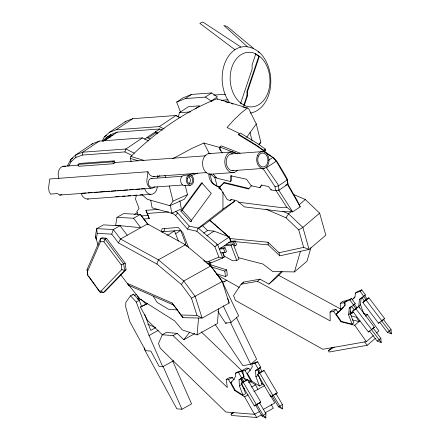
<?xml version="1.0" encoding="UTF-8"?>
<svg xmlns="http://www.w3.org/2000/svg" width="440" height="440" viewBox="0 0 440 440"><rect width="100%" height="100%" fill="white"/><g stroke="black" fill="none" stroke-linecap="round" stroke-linejoin="round"><path stroke-width="0.66" d="M197.84 228.52L222.948 209.044L222.97 192.055M198.501 228.476L205.651 223.68L234.504 201.3L234.504 199.941M222.222 153.027L219.852 149.331L219.857 146.965L221.298 145.86L240.119 153.23M246.961 95.766L247 91.333L258.775 56.315L259.358 56.271L247.583 91.289L247.549 95.728L244.31 105.353L243.727 105.397L246.961 95.766L247.549 95.728M265.942 413.699L265.832 418L262.042 416.053L255.629 405.185L256.784 404.36L259.529 402.831L265.942 413.699L262.042 416.053M282.315 408.826L282.42 404.525L276.012 393.657L272.113 396.011L278.526 406.879L282.315 408.826L279.68 406.049L273.268 395.181M213.208 174.026L216.772 178.173L230.373 181.472L230.549 175.758L246.455 179.207L251.268 185.785L259.925 187.632L261.866 184.844M231.495 175.654L231.336 180.736L230.373 181.472M351.648 306.4L354.288 309.887L355.993 308.699L353.353 305.212L355.234 303.688L351.61 298.551L346.775 300.493L345.12 301.901L344.9 305.162L340.61 310.151L336.204 314.182L341.297 321.404L352.127 324.165L353.782 322.757L350.229 313.456L350.911 306.713M364.601 295.614L367.241 299.096L364.496 301.175L361.856 297.693L365.442 294.976L361.818 289.839L356.978 291.781L355.327 293.189L355.108 296.45L352.105 299.943M68.734 166.078L70.879 161.92L75.741 157.537L75.933 154.764L92.499 143.666L99.336 141.091L142.483 137.901L148.484 140.91M129.013 285.45L139.772 298.804L174.636 320.887L182.287 329.929L197.054 334.884L198.55 318.076M218.658 308.803L217.338 323.593L197.054 334.884M352.127 324.165L348.579 314.864L349.256 308.121L350.499 307.065M359.497 308.011L358.782 306.152L359.464 299.409L361.119 298.001L360.437 304.744L363.99 314.045M150.86 188.309L59.615 195.052L57.552 193.573L50.562 194.09L49.06 191.384L48.593 187.93L49.676 179.003L147.906 171.738L146.823 180.67A7.112 5.165 85.8 0 0 150.86 188.304L153.054 188.007L154.919 186.687M157.432 175.698L157.223 177.441L159.88 175.659M209.545 262.955L209.358 264.259L210.304 263.626L209.737 265.342M98.126 245.086L95.387 236.539L96.668 228.646L103.428 224.884L120.043 225.764L127.237 235.23M120.043 225.764L113.284 229.526L96.668 228.646L97.229 233.365L96.272 239.289L95.387 236.539M116.952 217.355L115.676 225.247L140.756 227.7L133.567 218.235L116.952 217.355L123.712 213.593L140.327 214.467L148.313 224.851M75.741 157.537L82.291 155.073L82.775 152.191L99.336 141.091M136.45 195.052L135.476 199.051L139.067 208.466L136.791 211.574L137.885 214.434M161.298 231.737L162.124 228.674L178.266 227.48L182.875 232.76L188.606 247.759M164.808 228.382L164.148 230.83L162.024 232.254M178.36 116.705L179.443 112.722L188.513 106.651L199.645 105.826L195.113 108.867M131.153 161.739L130.328 158.422L130.867 156.453C155.546 132.171 184.586 111.551 216.898 98.802L247.451 107.976L248.732 108.785L256.273 123.921L260.827 142.274L259.061 144.837M238.431 257.714L262.922 264.028L272.811 271.568L294.454 271.915L300.487 251.213M310.976 247.605L307.016 261.195L294.454 271.915M182.941 317.664L173.745 305.113L128.854 285.411L127.155 283.305L172.095 303.028L182.941 317.664L202.092 318.093L196.988 315.375L191.494 298.238L181.412 284.477L156.91 264.066L118.459 242.941L111.766 234.135L113.284 229.526L120.472 238.992L158.4 259.826L183.777 280.968L195.19 296.538L202.092 318.093L229.141 303.034L222.134 281.182L210.826 265.909L185.449 244.772L147.521 223.933L140.327 214.467L133.567 218.235M82.291 155.073L124.911 151.921L125.922 149.001L142.483 137.901M156.91 264.066L158.4 259.826L185.449 244.772L187.127 246.565M98.989 290.917L101.008 291.077L121.803 269.522L121.198 264.82L103.967 241.819L105.056 239.074L106.497 238.277L125.202 263.247L126.033 269.726L104.759 291.781L103.323 292.578L100.304 292.336L98.989 290.917L87.846 275.423L87.065 269.55L100.568 238.552L102.009 237.749L106.497 238.277M194.766 333.608L183.794 339.719L177.122 333.344L166.337 332.475L162.256 334.747L158.516 343.541L160.353 348.354L225.803 412.005L254.463 414.31L259.831 411.318M87.846 275.423L87.412 271.695L100.595 241.423L100.568 238.552L105.056 239.074L123.761 264.05L124.597 270.529L103.323 292.578L101.008 291.077M222.481 252.445L224.224 257.021L222.783 257.989L218.895 257.125L214.907 246.681L196.845 231.259L198.33 228.14L189.211 226.089L177.711 212.905L175.505 211.272M229.169 237.127L209.88 220.402L229.169 237.127L230.808 241.428M264.721 151.597L265.656 149.76L265.32 149.089L258.665 144.271L240.548 133.095L238.639 134.239L238.706 135.008L256.762 145.877L272.844 157.443L276.216 161.189L287.26 179.949L287.92 184.168L278.96 190.174L275.446 190.674L271.002 189.893L268.532 186.494L261.454 185.157L259.925 187.632M118.459 242.941L120.472 238.992L147.521 223.933M67.37 166.056L70.818 159.379L75.933 154.764L82.775 152.191L125.922 149.001L134.316 153.208M102.064 141.218L104.258 136.972L109.373 132.358L125.934 121.259L132.776 118.684L175.923 115.495L180.12 117.601M196.845 231.259L187.49 229.147L189.211 226.089M223.784 182.913L248.474 188.947L249.024 188.524L224.334 182.49L219.549 187.121L227.266 199.617L230.153 200.602L230.901 199.347L237.479 201.047L244.453 206.888L283.047 211.657L292.694 211.86L300.201 206.828L297.055 200.321L287.43 183.414M293.354 194.359L305.311 199.524L319.638 213.136L325.837 235.169L309.089 249.464L303.655 247.374L298.722 229.856L286.061 217.828L288.558 213.818L291.605 211.222M242.968 395.142L235.263 390.291L230.912 382.569L233.42 379.814L235.73 376.151L235.483 373.197L238.15 371.712L241.203 370.975L244.294 376.464L239.052 379.797L239.415 385.841L242.968 395.142L245.636 393.657L242.083 384.357L239.415 385.841M246.615 137.434L256.273 123.921M282.189 271.832L276.441 277.635L268.928 284.042L259.996 279.18L243.623 282.057L241.098 284.213L233.563 295.554L235.4 300.361L322.834 349.283L366.322 341.649L373.357 335.643M242.869 283.19L243.623 282.057M181.412 284.477L183.777 280.968L210.826 265.909L222.233 281.479L191.494 298.238M142.137 194.744L147.257 199.271L169.862 205.711L173.036 201.108L187.49 194.639L185.24 185.559M187.49 194.639L184.316 199.249L169.862 205.711M141.73 306.735L139.288 300.344L133.535 294.14L130.504 295.829L125.862 302.286L125.714 306.922L129.811 321.618L145.629 350.675L150.865 351.098L159.154 366.476L162.739 366.762L173.712 360.657M132.759 295.218L133.535 294.14M180.818 211.096L201.652 182.738L211.272 193.375L190.438 221.733L180.818 211.096L182.259 210.128L202.296 182.864M183.794 339.719L189.695 332.178M187.49 229.147L175.555 215.468L177.711 212.905M259.089 144.298L260.827 142.274M336.204 314.182L343.552 307.247M344.41 306.245L345.268 305.25M353.76 298.534L355.047 297.039M248.474 188.947L251.68 185.465L251.268 185.785M268.928 284.042L281.386 271.475M219.549 187.121L224.334 182.49M113.553 163.724L114.961 162.778L114.241 160.897L79.409 163.471L78.001 164.412L78.722 166.298L113.553 163.724L112.833 161.838L78.001 164.412M91.564 144.507L92.499 143.666M102.724 140.866L106.579 137.39L110.797 134.563L117.288 132.121L159.808 128.975L162.222 130.185M108.873 136.301L110.797 134.563M125.004 122.1L125.934 121.259M106.238 139.167L107.179 138.32L110.352 137.126M299.222 204.721L305.311 199.524M222.156 281.6L224.125 281.837L225.066 281.039M319.638 213.136L302.891 227.431L298.722 229.856M241.098 284.213L257.471 281.336L259.996 279.18M217.938 311.548L225.671 323.274L226.452 322.608M225.671 323.274L231.121 322.317L238.629 315.909L223.993 285.285L222.541 281.496M215.072 324.258L242.891 365.657L250.674 364.293L256.619 359.216L236.451 317.488M257.471 281.336L330.176 320.887L330.066 312.081L332.42 310.074L336.023 309.441L338.311 312.686M340.274 303.369L342.628 301.361L346.225 300.729L343.871 302.742L340.274 303.369L340.357 310.145M330.066 312.081L333.663 311.449L336.023 309.441M345.12 301.901L349.959 299.965L351.61 298.551M355.327 293.189L360.168 291.252L361.818 289.839M340.61 310.151L342.265 308.743M355.922 308.457L358.699 306.515L374.429 327.277L368.352 331.947L352.627 311.185L354.91 309.232M365.574 300.13L368.907 297.803L384.637 318.566L378.56 323.235L362.83 302.473L364.661 300.911M354.288 309.887L355.327 309.001M348.579 314.864L350.229 313.456M358.782 306.152L360.437 304.744M355.993 308.699L357.033 307.808L354.393 304.32M352.627 311.185L358.699 306.515M362.83 302.473L368.907 297.803M333.663 311.449L340.918 321.734L341.297 321.404M350.141 313.858L351.505 312.697L352.781 313.022M350.262 314.507L353.205 311.993L350.168 314.023M340.918 321.734L354.772 325.264L360.069 320.738M365.415 316.179L367.334 314.54L378.884 330.924L376.376 333.069M375.469 338.261L367.197 345.318L329.032 352.017L328.51 350.658L332.129 347.573M368.352 331.947L369.264 331.166M378.56 323.235L379.473 322.454M377.19 341.072L381.2 342.562L371.509 329.659L373.208 328.207L380.826 338.267L379.132 339.719L377.19 341.072L369.573 331.018M387.398 332.365L391.408 333.85L381.716 320.947L383.416 319.5L391.034 329.555L389.334 331.007L387.398 332.365L379.781 322.305M247.451 107.976L241.186 112.915L233.019 120.846L227.073 127.507L239.206 133.403M219.852 149.331L220.094 147.593L203.896 143.038L191.978 148.352L172.678 158.73M271.002 189.893L271.414 189.58M278.152 190.289L278.591 189.954L292.694 211.86L286.726 207.24L275.858 190.361M243.001 382.404L240.774 378.642L241.791 377.911L243.469 376.976L245.691 380.743L244.013 381.678L241.791 377.911M258.803 375.804L262.114 384.483L259.446 385.968L255.899 376.668L255.536 370.623L259.952 367.802L262.174 371.569L259.479 373.23L257.257 369.463M259.749 368.027L260.777 367.29L257.686 361.796L254.628 362.538L251.961 364.023L252.214 366.977L249.904 370.634L247.396 373.395L251.74 381.117L259.446 385.968M256.591 404.723L254.375 405.955L241.137 383.521L243.122 382.096L247.549 379.627L260.788 402.061L259.298 403.134M246.065 380.699L247.549 379.627M273.625 395.241L270.853 396.781L257.62 374.347L259.6 372.922L264.033 370.452L277.266 392.887L275.781 393.959M262.548 371.525L264.033 370.452M254.375 405.955L260.788 402.061M270.853 396.781L277.266 392.887M278.526 406.879L282.42 404.525M214.907 246.681L229.257 236.946L230.923 241.307L235.18 240.988L236.632 244.783L235.186 245.751L233.97 245.839M364.359 295.735L365.442 294.976M359.464 299.409L363.786 296.389L360.168 291.252M354.151 304.447L355.234 303.688M349.256 308.121L353.584 305.096L349.959 299.965M355.757 308.704L357.033 307.808M383.526 319.341L384.637 318.566M373.318 328.053L374.429 327.277M73.106 157.85L70.818 159.379L70.879 161.92M104.258 136.972L106.541 135.443M109.373 132.358L116.21 129.784L132.776 118.684M102.817 141.026L103.873 140.322M103.241 140.96L107.179 138.32M117.288 132.121L104.704 140.597L103.45 141.048M176.682 102.075L182.897 97.911L191.642 94.413L211.574 92.939L217.36 96.888L211.151 101.052L205.365 97.103L185.427 98.576L176.682 102.075L180.714 112.629M185.427 98.576L191.642 94.413M116.21 129.784L159.363 126.594L175.923 115.495L177.095 116.204M205.365 97.103L211.574 92.939M159.808 128.975L146.955 137.472L150.166 138.974M144.513 139.227L147.147 137.462M147.901 138.089L155.777 132.809L157.591 133.722M112.833 161.838L114.241 160.897M134.497 214.484L137.247 212.641M262.091 152.009L265.656 149.76M218.279 186.285L219.071 188.364L220.171 187.627M268.499 160.353L272.844 157.443M276.216 161.189L266.447 167.739L277.343 183.513L278.564 185.779L278.96 190.174M190.366 221.65L191.813 220.688L182.259 210.128M190.438 221.733L191.4 221.089M175.566 233.799L180.681 230.373L185.79 243.749L184.652 244.514M230.153 200.602L231.847 199.469M222.948 209.044L234.504 201.3M214.088 224.791L215.21 224.037M203.665 233.123L207.515 230.544L213.966 231.094L229.257 236.946M206.811 235.889L213.966 231.094M285.648 185.224L286.737 184.498M230.923 241.307L219.368 249.046L223.63 248.732L225.071 247.764L226.523 251.554L225.077 252.522L220.814 252.841M228.299 242.358L233.739 241.956L235.18 240.988M224.059 245.9L231.028 245.388L233.195 243.936L238.975 259.067L236.808 260.519L232.755 260.821L224.345 256.146L222.915 252.401M211.195 266.794L224.802 271.134L226.666 269.885L227.321 275.346L225.462 276.595L216.387 273.702M249.024 382.52L250.481 381.552L255.547 384.808L257.912 389.378M224.125 281.837L226.716 280.181M328.51 350.658L334.345 347.028M238.639 134.239L256.757 145.409L263.412 150.232L265.32 149.089M287.859 183.788L287.276 184.129L300.201 206.828M261.432 414.843L256.663 417.5L231.512 415.476L230.995 414.117L233.64 412.555M125.202 263.247L121.198 264.82M126.033 269.726L124.597 270.529L121.803 269.522M134.519 295.526L136.725 294.3M137.412 299.074L139.067 298.15M130.504 295.829L136.257 302.027L139.288 300.344M162.547 335.005L147.691 320.529L140.442 307.043L147.18 303.518M155.727 327.635L150.766 330.396L144.661 314.408M162.739 366.762L149.045 335.511L158.285 330.368M162.256 334.747L173.041 335.61L177.122 333.344M173.041 335.61L227.337 387.502L226.188 379.396L229.988 377.278L232.359 377.465L233.662 379.781M235.483 373.197L238.535 372.455L241.203 370.975M242.666 370.222L245.036 370.409L251.224 381.403L243.815 378.329L242.666 370.222L246.472 368.104L248.842 368.291L250.146 370.607M251.961 364.023L255.019 363.281L257.686 361.796M226.188 379.396L228.558 379.583L232.359 377.465M245.036 370.409L248.842 368.291M233.42 379.814L234.487 379.22M144.43 347.902L144.661 349.789L176.853 408.82L181.984 409.233L191.582 403.887L172.766 361.251M230.912 382.569L231.979 381.975M260.777 367.29L258.11 368.775L255.019 363.281M240.774 378.642L241.896 378.015M239.052 379.797L241.72 378.312M255.536 370.623L257.67 369.435M241.137 383.521L243.353 382.289M257.62 374.347L259.281 373.423M255.899 376.668L258.566 375.183M248.749 382.514L250.481 381.552M228.558 379.583L234.746 390.577L235.263 390.291M249.112 382.58L251.74 381.117M251.515 387.057L255.547 384.808M234.746 390.577L244.602 396.786L248.089 394.845M253.88 391.622L264.886 385.495L261.41 383.306M230.995 414.117L233.376 412.792M255.629 405.185L256.729 404.575M272.113 396.011L273.213 395.401M263.412 409.327L274.747 403.013L270.144 394.84M265.007 412.852L273.35 408.205L271.139 404.393M140.442 307.043L147.725 303.627M150.739 200.216L152.114 207.823L171.809 213.296L181.346 208.906L179.856 200.668M229.477 102.63A33.44 24.283 85.8 0 1 234.96 49.72C245.02 42.79 258.352 48.471 264.204 58.179A33.44 24.283 85.8 0 1 269.478 92.241A33.44 24.283 85.8 0 1 250.168 113.075M205.2 261.668L208.555 261.421L218.895 257.125M222.349 257.802L224.224 257.021M206.971 263.17L211.013 262.873L222.783 257.989L217.701 244.69L198.33 228.14M191.351 175.593L197.654 173.085M106.579 137.39L113.146 134.942M188.326 175.274L194.145 173.19M261.85 168.262L264.319 170.44L275.077 186.709L278.564 185.779L287.26 179.949L286.017 176.611L277.216 161.799L274.225 158.428L267.68 154M229.719 238.513L267.988 242.248L279.021 252.731L303.655 247.374M235.477 241.659L268.24 244.86L279.791 255.833L309.089 249.464L302.891 227.431L288.558 213.818L282.893 211.371M59.615 195.052L61.809 194.755M247 91.333L247.583 91.289M213.725 95.095L225.368 94.237M211.151 101.052L212.504 100.947M221.293 100.298L228.052 99.797M240.169 102.966L240.757 102.927L252.131 69.097L252.087 64.889L255.805 53.845L260.541 57.085A27.363 19.866 85.8 0 1 268.213 92.01A27.363 19.866 85.8 0 1 244.31 105.353L239.569 102.113A27.363 19.866 85.8 0 1 231.902 67.188A27.363 19.866 85.8 0 1 255.805 53.845L255.216 53.884L258.775 56.315M179.443 112.722L190.581 111.903M208.389 153.659L232.601 151.877M62.92 166.342L78.667 165.176M114.493 162.531L205.975 155.766M230.951 153.923L263.032 151.553M153.153 176.539L206.751 172.585M232.172 170.698L264.253 168.333M189.679 174.933L184.074 175.346A5.148 3.74 85.8 0 0 180.708 181.324A5.148 3.74 85.8 0 0 185.631 185.411M151.278 178.547L182.066 176.27M209.891 174.273L234.102 172.491M182.578 185.009L151.789 187.286A4.378 3.179 85.8 0 1 148.352 182.485A4.378 3.179 85.8 0 1 152.108 178.656M81.917 193.264L86.014 192.962M88.061 192.814L92.158 192.511M94.21 192.357L98.302 192.055M99.671 191.956L104.451 191.604M105.814 191.499L109.912 191.197M111.276 191.097L116.056 190.746M117.425 190.641L122.205 190.289M123.569 190.19L127.666 189.888M129.712 189.734L133.81 189.431M135.861 189.277L139.959 188.975M141.323 188.876L144.738 188.623L145.36 190.256A9.108 6.611 85.8 0 0 152.383 194.167A9.108 6.611 85.8 0 0 157.3 186.797M184.674 185.631L190.278 185.213A5.148 3.74 85.8 0 0 193.066 177.359A5.148 3.74 85.8 0 0 186.593 177.645A5.148 3.74 85.8 0 0 190.278 185.213M115.665 196.702L119.047 196.449M122.425 196.202L125.131 196.004M127.837 195.8L130.537 195.602M133.92 195.355L136.626 195.151M140.008 194.904L142.709 194.7M87.312 199.045L150.816 194.354M143.963 218.999L149.259 218.609L145.931 210.309L158.785 209.358M145.931 210.309L147.29 213.455L168.504 211.888M141.213 215.952L147.901 215.457M161.216 231.781L180.681 230.373M166.892 235.092L168.218 234.993L174.482 230.797L178.398 241.065M226.226 244.453L233.195 243.936M220.814 248.078L225.071 247.764M286.726 207.24L279.307 207.361L238.573 202.208M180.879 315.018L196.988 315.375M210.364 174.147L214.764 177.347L216.546 177.397M209.814 173.745L212.251 182.958L217.256 186.615L220.099 186.703M97.229 233.365L111.766 234.135M349.778 312.917L351.12 313.022L349.976 311.399M138.023 299.123L141.053 299.365L146.08 304.134M177.788 309.997L168.438 309.243L157.152 302.401L153.164 296.06M230.016 241.126L232.067 241.329M100.595 241.423L103.967 241.819M363.374 313.533L367.334 314.54M352.49 319.897L359.09 321.58L356.389 317.235L351.219 315.86M225.286 101.745L228.542 102.718M231.149 103.505L233.101 104.088M242.869 107.025L246.125 108.004M130.867 156.453L143.869 160.358M130.328 158.422L138.144 160.771M209.82 264.512L226.666 269.885M216.431 244.2L217.701 244.69M219.857 146.965L237.419 153.846M258.082 51.865L259.287 52.344M265.876 209.11L286.061 217.828M147.796 324.12L154.996 327.481M177.678 116.562L180.043 117.744M159.363 126.594L164.159 128.997M155.59 131.802L158.004 133.012M124.911 151.921L132.006 155.474M278.443 275.193L340.94 309.183M239.267 287.397L217.459 275.154L216.728 274.043M208.555 261.421L211.013 262.873M219.071 188.364L221.298 189.695M242.875 387.425L244.618 388.526M216.898 98.802L217.712 99.33M240.9 47.025L202.807 22L199.837 23.348L234.96 49.72M266.041 152.895L264.402 151.789L263.412 150.232M240.68 103.318L241.692 104.011M172.035 212.856L175.555 215.468M253.495 48.384L227.007 26.395L223.872 25.487L247.22 46.569M203.709 260.475L205.794 262.207M206.839 263.076L208.401 264.38M209.446 265.249L212.053 267.421M201.223 331.87L243.177 371.965M202.367 225.412L207.515 230.544M172.095 303.028L173.745 305.113M120.549 274.516L128.854 285.411M363.561 296.5L366.201 299.986M366.163 300.146L381.893 320.909M355.955 308.853L371.685 329.62M364.584 341.77L367.197 345.318M88.864 276.43L95.568 285.752M96.36 286.853L98.725 290.142M99.517 291.242L100.304 292.336M350.504 311.278L351.505 312.697M343.871 302.742L345.015 304.365M354.772 325.264L366.322 341.649M210.183 264.077L210.914 265.183M220.429 149.672L221.111 150.728M258.274 368.736L260.497 372.504M259.6 372.922L272.839 395.357M256.784 404.36L263.197 415.223L265.832 418L265.485 416.845M243.122 382.096L256.355 404.531M254.452 413.683L256.663 417.5M238.535 372.455L241.626 377.949M244.602 396.786L254.463 414.31M203.896 143.038L209.539 153.984M164.863 175.489L165.764 177.304M230.505 322.564L250.674 364.293M223.212 305.784L231.121 322.317M163.163 366.597L181.984 409.233M233.739 241.956L235.186 245.751M231.028 245.388L236.808 260.519M226.43 243.799L226.914 245.064M223.63 248.732L225.077 252.522M221.007 247.412L221.485 248.661M155.397 131.819L155.777 132.809M147.29 213.455L149.259 218.609M136.257 302.027L149.045 335.511M81.235 193.32L81.857 194.953A9.108 6.611 85.8 0 0 88.567 198.941M222.134 281.182L222.233 281.479M227.629 298.32L229.141 303.034M214.764 177.347L217.256 186.615M249.964 132.352L252.06 140.784M279.021 252.731L279.791 255.833M169.296 186.027L173.036 201.108M137.753 295.922L138.391 298.496M170.319 205.051L171.809 213.296M287.92 184.168L287.04 178.69M87.065 269.55L87.412 271.695M224.802 271.134L225.462 276.595M267.988 242.248L268.24 244.86M275.077 186.709L275.446 190.674M391.034 329.555L391.408 333.85M380.826 338.267L381.2 342.562M258.286 370.48L258.484 373.841M241.802 379.66L242.044 383.686M256.757 145.409L256.762 145.877M211.86 174.136A10.423 7.568 85.8 0 1 202.576 164.439A10.423 7.568 85.8 0 1 210.359 153.522M233.778 170.583A8.487 6.16 85.8 0 1 226.221 162.696A8.487 6.16 85.8 0 1 232.556 153.808M237.562 170.17A10.423 7.568 85.8 0 1 227.31 169.675A10.423 7.568 85.8 0 1 226.287 155.628A10.423 7.568 85.8 0 1 236.363 153.676M58.894 178.321A8.487 6.16 85.8 0 1 59.389 169.279A8.487 6.16 85.8 0 1 65.599 166.469M154.759 176.424A8.487 6.16 85.8 0 1 147.906 171.738M188.799 176.907A3.795 2.756 85.8 0 1 189.184 183.464M216.507 185.614A8.289 5.269 56.2 0 1 209.038 173.811M257.593 155.199A8.487 6.16 85.8 0 0 262.653 168.448A8.487 6.16 85.8 0 0 268.285 156.354A8.487 6.16 85.8 0 0 257.593 155.199M258.495 156.03A7.024 5.099 85.8 0 0 262.686 166.991A7.024 5.099 85.8 0 0 267.344 156.981A7.024 5.099 85.8 0 0 258.495 156.03M187.49 178.288A3.795 2.756 85.8 0 0 190.201 183.86A3.795 2.756 85.8 0 0 192.253 178.073A3.795 2.756 85.8 0 0 187.49 178.288"/></g></svg>
